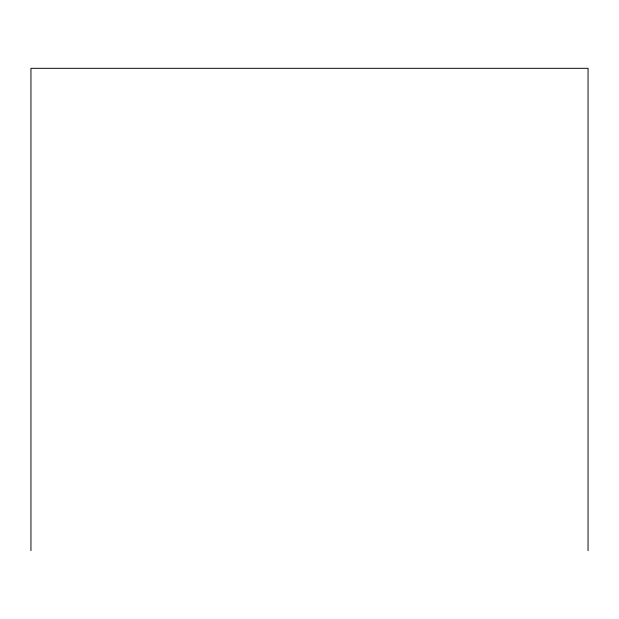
<?xml version="1.0" encoding="UTF-8"?>
<svg xmlns="http://www.w3.org/2000/svg" width="619" height="619" viewBox="0 0 619 619"><rect width="100%" height="100%" fill="white"/><g stroke="black" fill="none" stroke-linecap="round" stroke-linejoin="round"><path stroke-width="0.93" d="M588.05 550.686L588.05 68.314L30.95 68.314L30.95 550.686"/></g></svg>
